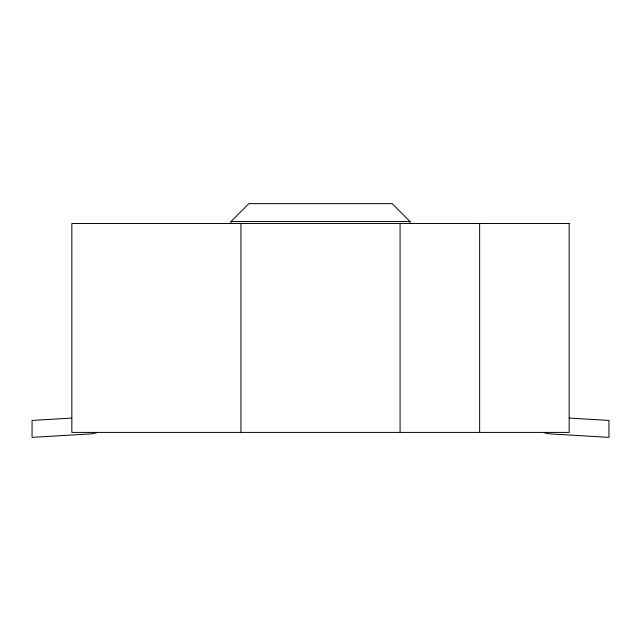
<?xml version="1.0" encoding="UTF-8"?>
<svg xmlns="http://www.w3.org/2000/svg" width="641" height="641" viewBox="0 0 641 641"><rect width="100%" height="100%" fill="white"/><g stroke="black" fill="none" stroke-linecap="round" stroke-linejoin="round"><path stroke-width="0.96" d="M230.984 223.525L230.984 221.53L248.884 203.63L392.116 203.63L410.016 221.53L410.016 223.525M71.84 418.068L32.05 420.432L32.05 437.37L89.347 433.965A34.814 34.814 0 0 0 97.352 432.531M230.984 221.53L410.016 221.53M569.16 418.068L608.95 420.432L608.95 437.37L551.653 433.965A34.814 34.814 0 0 1 543.648 432.531M479.644 223.525L479.644 432.403M400.072 223.525L400.072 432.403M240.928 223.525L240.928 432.403M569.16 223.525L71.84 223.525L71.84 432.403L569.16 432.403L569.16 223.525"/></g></svg>
